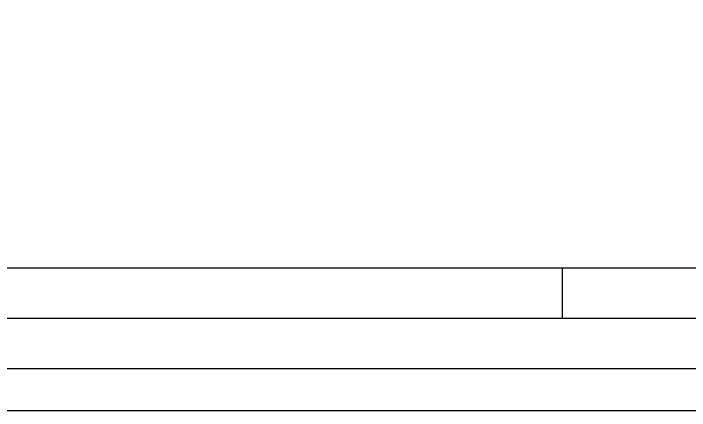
# Model space of a CAD drawing. Header units: centimetres. Extents: x 26569 to 160723, y -3143 to 14565.
# Drawn here: x 97775 to 99383, y -3143 to -2197 of the extents above; entities that cross this region are included whole.
import ezdxf

# ---------------------------------------------------------------- set-up
doc = ezdxf.new("R2010")
doc.units = ezdxf.units.CM
doc.header["$LTSCALE"] = 100
doc.layers.add('A-ANNO-TTBL', color=157, linetype='Continuous')

msp = doc.modelspace()

# ---------------------------------------------------------------- linework, layer by layer
at = {"layer": 'A-ANNO-TTBL'}
for points in [[(157421.04, -3142.83), (157421.04, 9557.17), (26568.76, 9557.19), (26568.76, -3142.81)], [(157321.04, -3042.83), (157321.04, 9457.17), (26668.76, 9457.19), (26668.76, -3042.81)]]:
    msp.add_lwpolyline(points, close=True, dxfattribs=at)
for points in [[(48081.01, -2802.87), (153081.03, -2802.87)], [(99081.02, -2922.85), (99081.02, -2802.87)], [(48081.01, -2922.85), (153081.03, -2922.85)]]:
    msp.add_lwpolyline(points, dxfattribs=at)

doc.saveas('drawing.dxf')
